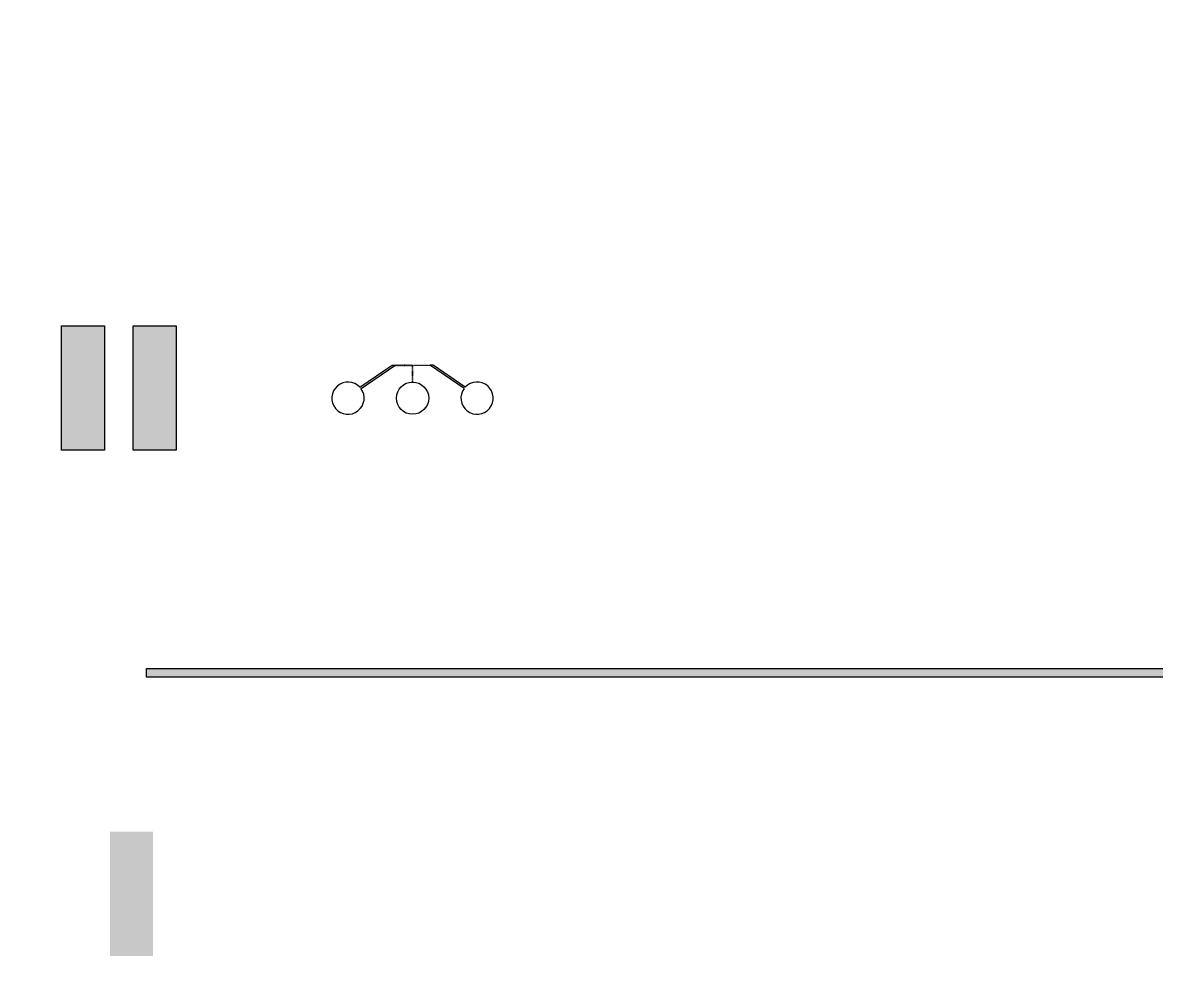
# Model space of a CAD drawing. Header units: inches. Extents: x 0 to 114300, y 0 to 114300.
# Drawn here: x 27999 to 41349, y 79703 to 90757 of the extents above; entities that cross this region are included whole.
import ezdxf

# ---------------------------------------------------------------- set-up
doc = ezdxf.new("R2010")
doc.units = ezdxf.units.IN
doc.header["$MEASUREMENT"] = 0

# ---------------------------------------------------------------- blocks, each defined once
blk = doc.blocks.new('*U62')
for p, q in [((-620, 145), (-242, 405)), ((-607, 129), (-210, 402)), ((-242, 405), (-207, 405)), ((-210, 402), (-207, 402)), ((-207, 402), (-207, 405)), ((207, 402), (207, 405)), ((242, 405), (207, 405)), ((210, 402), (207, 402)), ((607, 129), (210, 402)), ((620, 145), (242, 405))]:
    blk.add_line(p, q)
for points in [[(-203, 402), (-203, 405), (-205, 405), (-205, 402)], [(-197, 402), (-197, 405), (-199, 405), (-199, 402)], [(-191, 402), (-191, 405), (-193, 405), (-193, 402)], [(-185, 402), (-185, 405), (-187, 405), (-187, 402)], [(-179, 402), (-179, 405), (-181, 405), (-181, 402)], [(-173, 402), (-173, 405), (-175, 405), (-175, 402)], [(-167, 402), (-167, 405), (-169, 405), (-169, 402)], [(-161, 402), (-161, 405), (-163, 405), (-163, 402)], [(-155, 402), (-155, 405), (-157, 405), (-157, 402)], [(-149, 402), (-149, 405), (-151, 405), (-151, 402)], [(-143, 402), (-143, 405), (-145, 405), (-145, 402)], [(-137, 402), (-137, 405), (-139, 405), (-139, 402)], [(-131, 402), (-131, 405), (-133, 405), (-133, 402)], [(-125, 402), (-125, 405), (-127, 405), (-127, 402)], [(-119, 402), (-119, 405), (-121, 405), (-121, 402)], [(-113, 402), (-113, 405), (-115, 405), (-115, 402)], [(-107, 402), (-107, 405), (-109, 405), (-109, 402)], [(-101, 402), (-101, 405), (-103, 405), (-103, 402)], [(-95, 402), (-95, 405), (-97, 405), (-97, 402)], [(-89, 402), (-89, 405), (-91, 405), (-91, 402)], [(-83, 402), (-83, 405), (-85, 405), (-85, 402)], [(-77, 402), (-77, 405), (-79, 405), (-79, 402)], [(-71, 402), (-71, 405), (-73, 405), (-73, 402)], [(-65, 402), (-65, 405), (-67, 405), (-67, 402)], [(-59, 402), (-59, 405), (-61, 405), (-61, 402)], [(-53, 402), (-53, 405), (-55, 405), (-55, 402)], [(-47, 402), (-47, 405), (-49, 405), (-49, 402)], [(-41, 402), (-41, 405), (-43, 405), (-43, 402)], [(-35, 402), (-35, 405), (-37, 405), (-37, 402)], [(-29, 402), (-29, 405), (-31, 405), (-31, 402)], [(-23, 402), (-23, 405), (-25, 405), (-25, 402)], [(-17, 402), (-17, 405), (-19, 405), (-19, 402)], [(-11, 402), (-11, 405), (-13, 405), (-13, 402)], [(-5, 402), (-5, 405), (-7, 405), (-7, 402)], [(1, 402), (1, 405), (-2, 405), (-2, 402)], [(5, 402), (5, 405), (7, 405), (7, 402)], [(11, 402), (11, 405), (13, 405), (13, 402)], [(17, 402), (17, 405), (19, 405), (19, 402)], [(23, 402), (23, 405), (25, 405), (25, 402)], [(29, 402), (29, 405), (31, 405), (31, 402)], [(35, 402), (35, 405), (37, 405), (37, 402)], [(41, 402), (41, 405), (43, 405), (43, 402)], [(47, 402), (47, 405), (49, 405), (49, 402)], [(53, 402), (53, 405), (55, 405), (55, 402)], [(59, 402), (59, 405), (61, 405), (61, 402)], [(65, 402), (65, 405), (67, 405), (67, 402)], [(71, 402), (71, 405), (73, 405), (73, 402)], [(77, 402), (77, 405), (79, 405), (79, 402)], [(83, 402), (83, 405), (85, 405), (85, 402)], [(89, 402), (89, 405), (91, 405), (91, 402)], [(95, 402), (95, 405), (97, 405), (97, 402)], [(101, 402), (101, 405), (103, 405), (103, 402)], [(107, 402), (107, 405), (109, 405), (109, 402)], [(113, 402), (113, 405), (115, 405), (115, 402)], [(119, 402), (119, 405), (121, 405), (121, 402)], [(125, 402), (125, 405), (127, 405), (127, 402)], [(131, 402), (131, 405), (133, 405), (133, 402)], [(137, 402), (137, 405), (139, 405), (139, 402)], [(143, 402), (143, 405), (145, 405), (145, 402)], [(149, 402), (149, 405), (151, 405), (151, 402)], [(155, 402), (155, 405), (157, 405), (157, 402)], [(161, 402), (161, 405), (163, 405), (163, 402)], [(167, 402), (167, 405), (169, 405), (169, 402)], [(173, 402), (173, 405), (175, 405), (175, 402)], [(179, 402), (179, 405), (181, 405), (181, 402)], [(185, 402), (185, 405), (187, 405), (187, 402)], [(191, 402), (191, 405), (193, 405), (193, 402)], [(197, 402), (197, 405), (199, 405), (199, 402)], [(203, 402), (203, 405), (205, 405), (205, 402)], [(-2, 399), (1, 399), (1, 396), (-2, 396)], [(-2, 393), (1, 393), (1, 390), (-2, 390)], [(-2, 387), (1, 387), (1, 384), (-2, 384)], [(-2, 381), (1, 381), (1, 378), (-2, 378)], [(-2, 375), (1, 375), (1, 372), (-2, 372)], [(-2, 369), (1, 369), (1, 366), (-2, 366)], [(-2, 363), (1, 363), (1, 360), (-2, 360)], [(-2, 357), (1, 357), (1, 354), (-2, 354)], [(-2, 351), (1, 351), (1, 348), (-2, 348)], [(-2, 345), (1, 345), (1, 342), (-2, 342)], [(-2, 339), (1, 339), (1, 336), (-2, 336)], [(-2, 333), (1, 333), (1, 330), (-2, 330)], [(-2, 327), (1, 327), (1, 324), (-2, 324)], [(-2, 321), (1, 321), (1, 318), (-2, 318)], [(-2, 315), (1, 315), (1, 312), (-2, 312)], [(-2, 309), (1, 309), (1, 306), (-2, 306)], [(-2, 303), (1, 303), (1, 300), (-2, 300)], [(-2, 297), (1, 297), (1, 294), (-2, 294)], [(-2, 291), (1, 291), (1, 288), (-2, 288)], [(-2, 285), (1, 285), (1, 282), (-2, 282)], [(-2, 279), (1, 279), (1, 276), (-2, 276)], [(-2, 273), (1, 273), (1, 270), (-2, 270)], [(-2, 267), (1, 267), (1, 264), (-2, 264)], [(-2, 261), (1, 261), (1, 258), (-2, 258)], [(-2, 255), (1, 255), (1, 252), (-2, 252)], [(-2, 249), (1, 249), (1, 246), (-2, 246)], [(-2, 243), (1, 243), (1, 240), (-2, 240)], [(-2, 237), (1, 237), (1, 234), (-2, 234)], [(-2, 231), (1, 231), (1, 228), (-2, 228)], [(-2, 225), (1, 225), (1, 222), (-2, 222)], [(-2, 219), (1, 219), (1, 216), (-2, 216)], [(-2, 213), (1, 213), (1, 210), (-2, 210)]]:
    blk.add_lwpolyline(points, close=True)
blk.add_circle((0, 16), 190)
for centre, start, end in [((-760, 16), 42.6079, 36.5501), ((760, 16), 143.4499, 137.3921)]:
    blk.add_arc(centre, 190, start, end)
blk = doc.blocks.new('*U63')
at = {"color": 0, "linetype": 'ByBlock', "lineweight": -2, "transparency": 16777216}
blk.add_blockref('*U62', (0, 0), dxfattribs=at)

msp = doc.modelspace()

# ---------------------------------------------------------------- hatches: boundary and pattern name
h = msp.add_hatch()
h.set_pattern_fill('ANSI31', color=256, scale=100)
h.set_pattern_definition([(45, (-3636.992, -6350), (-8.8388348, 8.8388348), [])])
h.paths.add_polyline_path([(114300, 0), (0, 0), (0, 114300), (114300, 114300)])
edge = h.paths.add_edge_path(flags=16)
edge.add_arc((57150, 57150), 50800, 288.3584, 529.7953, ccw=False)
edge.add_line((73150, 8935), (41150, 8935))
edge.add_arc((57150, 57150), 50800, 190.2047, 251.6416, ccw=False)
edge.add_arc((57150, 57150), 50800, 169.7953, 190.2047, ccw=False)
h = msp.add_hatch()
h.set_pattern_fill('ANSI31', color=256)
h.paths.add_polyline_path([(29300, 87188), (29807, 87188), (29807, 85724), (29300, 85724)])
h.paths.add_polyline_path([(28457, 87188), (28964, 87188), (28964, 85724), (28457, 85724)])
h = msp.add_hatch(color=256)
h.dxf.hatch_style = 1
h.paths.add_polyline_path([(29455, 83150), (84455, 83150), (84455, 83050), (29455, 83050)])
h = msp.add_hatch()
h.set_pattern_fill('ANSI31', color=256)
h.set_pattern_definition([(45, (466.90006, -11447.45512), (-0.08838834765, 0.08838834765), [])])
h.paths.add_polyline_path([(29025, 81228), (29532, 81228), (29532, 79764), (29025, 79764)])

# ---------------------------------------------------------------- linework, layer by layer
for points in [[(28457, 87188), (28964, 87188), (28964, 85724), (28457, 85724)], [(29300, 87188), (29807, 87188), (29807, 85724), (29300, 85724)], [(29455, 83150), (84455, 83150), (84455, 83050), (29455, 83050)]]:
    msp.add_lwpolyline(points, close=True)

# ---------------------------------------------------------------- block references
msp.add_blockref('*U63', (32590, 86319))

doc.saveas('drawing.dxf')
